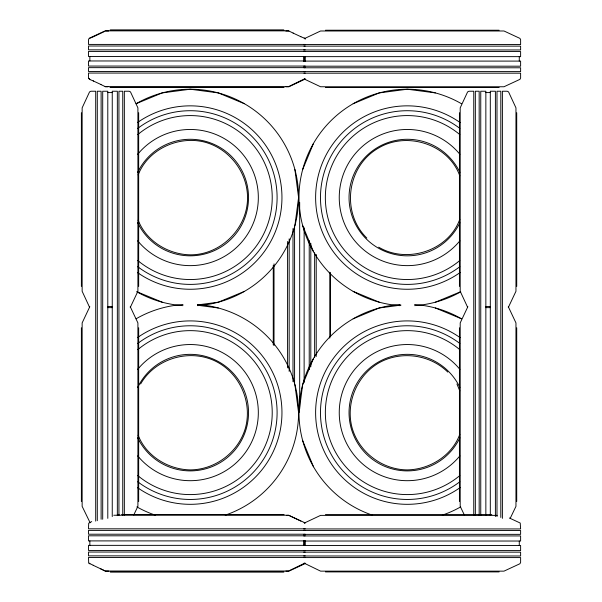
<?xml version="1.0" encoding="UTF-8"?>
<svg xmlns="http://www.w3.org/2000/svg" width="602" height="602" viewBox="0 0 602 602"><rect width="100%" height="100%" fill="white"/><g stroke="black" fill="none" stroke-linecap="round" stroke-linejoin="round"><path stroke-width="0.9" d="M294.897 225.592L298.584 197.554L294.897 169.516M298.991 412.618L302.678 384.573L313.499 358.446M138.144 174.956C148.047 149.168 178.726 135.217 205.079 142.222C229.505 148.912 247.392 172.232 247.535 197.554C247.723 228.211 220.911 255.03 190.255 254.834C168.206 254.428 146.173 241.063 138.144 220.151M302.678 169.516L313.499 143.389M459.793 219.286C448.475 250.763 407.095 264.112 378.681 247.166M459.793 434.351C451.989 455.706 429.693 469.5 407.321 469.899C381.999 469.756 358.679 451.861 351.989 427.443C345.578 402.941 356.82 375.791 378.681 363.006C400.684 350.469 429.82 354.307 447.828 372.111M133.742 514.988L137.903 506.335L137.903 322.92L130.243 306.681M510.248 518.277L515.959 506.335L515.959 322.92L508.299 306.681M305.003 78.629L288.554 86.62L105.139 86.62M305.003 563.02L288.554 571.012L105.139 571.012L100.602 568.785M140.642 383.971C155.805 357.325 192.437 347.512 218.895 363.006C240.755 375.791 251.997 402.941 245.586 427.443C238.889 451.861 215.576 469.756 190.255 469.899C168.206 469.485 146.173 456.128 138.144 435.208M89.803 306.681L82.143 322.92L82.143 506.335L90.134 522.777M130.243 307.502L137.903 291.27L137.903 107.856L130.491 91.903L129.114 91.233L124.343 91.233L124.343 515.297M467.859 306.681L460.199 322.92L460.199 506.335L464.36 514.988M508.299 307.502L515.959 291.27L515.959 107.856L508.555 91.903L507.17 91.233L502.399 91.233L502.399 518.367M304.349 38.648L320.58 30.988L503.994 30.988L519.947 38.4L520.617 39.777L520.617 44.548L303.717 44.548M305.169 79.088L288.93 86.756L285.807 86.756M304.349 523.04L320.58 515.38L497.199 515.38M104.763 31.357L94.394 36.316M304.89 563.728L288.93 571.14L285.807 571.14M89.886 38.242L93.573 36.707M91.715 521.573L88.69 523.236L88.509 528.812L305.184 528.812M353.156 103.732L379.283 92.911L407.321 89.224L435.359 92.911M244.42 291.376L218.293 302.196L197.486 304.936M353.156 318.797L379.283 307.976L400.992 305.116M435.359 302.196L460.643 291.722M110.008 30.1L283.685 30.1M110.384 30.228L284.061 30.228M325.449 30.228L499.126 30.228M105.516 30.988L108.646 30.988M285.807 30.988L288.93 30.988M305.184 44.42L88.509 44.42L88.509 39.649L89.186 38.272L105.139 30.86L288.554 30.86L293.467 33.215M305.184 46.015L88.509 46.015L88.509 49.831L305.184 49.831M303.95 46.143L520.617 46.143L520.617 49.958L303.717 49.958M305.184 51.418L88.509 51.418L88.509 56.513L305.184 56.513M303.95 51.554L520.617 51.554L520.617 56.641L303.717 56.641M305.184 60.968L88.509 60.968L88.509 66.062L305.184 66.062M303.717 61.095L520.617 61.095L520.617 66.19L303.717 66.19M305.184 67.65L88.509 67.65L88.509 71.472L305.184 71.472M303.95 67.785L520.617 67.785L520.617 71.6L303.717 71.6M305.184 73.06L88.509 73.06L88.562 78.245L89.886 79.502M303.95 73.188L520.617 73.188L520.617 77.967L519.947 79.344L503.994 86.756L320.58 86.756L304.349 79.088M107.863 86.756L105.516 86.756L100.602 84.4M110.008 87.38L283.685 87.38M110.384 87.516L284.061 87.516M325.449 87.516L499.126 87.516M107.796 92.573L112.25 92.573M485.852 92.573L490.306 92.573M107.796 306.553L112.25 306.553M485.852 306.553L490.306 306.553M107.796 307.637L112.25 307.637M485.852 307.637L490.306 307.637M117.307 514.484L119.038 514.484M121.642 514.484L283.685 514.484M133.983 514.62L155.625 514.62M225.163 514.62L284.061 514.62M325.449 514.62L491.826 514.62M113.763 515.244L288.554 515.244L304.89 522.784M286.59 515.38L288.93 515.38L300.88 521.091M303.717 528.94L520.617 528.94L520.226 523.04L509.352 517.991M305.184 530.4L88.509 530.4L88.509 534.215L305.184 534.215M303.717 530.528L520.617 530.528L520.617 534.35L303.717 534.35M305.184 535.81L88.509 535.81L88.509 540.905L305.184 540.905M303.717 535.938L520.617 535.938L520.617 541.032L303.717 541.032M305.184 545.359L88.509 545.359L88.509 550.446L305.184 550.446M303.717 545.487L520.617 545.487L520.617 550.582L303.717 550.582M305.184 552.042L88.509 552.042L88.509 555.857L305.184 555.857M303.717 552.169L520.617 552.169L520.617 555.985L303.717 555.985M305.184 557.452L88.509 557.452L88.69 563.02L93.573 565.428M303.717 557.58L520.617 557.58L520.617 562.351L519.947 563.728L503.994 571.14L320.58 571.14L304.13 563.148M108.646 571.14L105.516 571.14L93.19 565.293M110.008 571.772L283.685 571.772M110.384 571.9L284.061 571.9M325.449 571.9L499.126 571.9M197.486 305.237L218.293 307.976M244.42 103.732L218.293 92.911L190.255 89.224L162.216 92.911L136.082 103.732A108.337 108.337 0 0 1 293.896 166.009A108.337 108.337 0 0 1 197.539 305.643M435.359 307.976L461.486 318.797A108.337 108.337 0 0 0 414.605 304.529M353.156 291.376L379.283 302.196M136.925 291.722L162.216 302.196M300.503 36.572L304.567 38.242M93.573 81.037L89.51 79.374L88.938 78.38M293.091 33.087L300.88 36.707M93.19 80.909L100.985 84.528M304.183 38.107L305.38 38.979M304.183 522.498L305.003 523.236M89.886 563.893L89.073 563.148M304.507 38.272L305.003 38.852M366.821 238.061C340.679 212.491 346.82 165.881 378.681 147.949C407.095 130.995 448.475 144.345 459.793 175.822M467.611 307.231L460.199 291.27L460.199 107.856L467.611 91.903L468.988 91.233L473.759 91.233L473.759 515.297M89.547 307.231L82.143 291.27L82.143 107.856L89.547 91.903L90.925 91.233L95.703 91.233L95.703 521.114M456.933 383.971L459.793 390.879M302.678 225.592L313.499 251.719M302.678 440.656L313.499 466.783M294.897 384.573L298.584 412.618M519.278 56.641L519.278 61.095M519.278 541.032L519.278 545.487M516.719 112.725L516.719 286.401M516.719 327.789L516.719 501.466M500.811 517.464L500.811 91.233L496.989 91.233L496.989 516.561M495.401 516.561L495.401 91.233L490.306 91.233L490.306 515.297M485.852 515.297L485.852 91.233L480.757 91.233L480.757 515.297M479.169 515.297L479.169 91.233L475.347 91.233L475.347 515.297M459.439 112.725L459.439 286.401M459.439 327.789L459.439 501.466M330.543 272.668L330.543 336.744M329.783 272.187L329.783 338.091M316.223 254.405L316.223 356.482M314.635 252.817L314.635 357.415M310.813 243.328L310.813 366.761M309.225 240.665L309.225 369.56M305.297 56.641L305.297 61.095M305.297 541.032L305.297 545.487M304.213 56.641L304.213 61.095M304.213 541.032L304.213 545.487M304.13 227.661L304.13 382.646M303.837 56.513L303.837 60.968M303.837 540.905L303.837 545.359M299.676 202.34L299.676 408.916M294.581 225.848L294.581 383.587M292.993 228.564L292.993 381.713M289.171 238.791L289.171 371.434M287.583 241.485L287.583 367.86M274.023 263.894L274.023 345.465M273.263 265.384L273.263 344.938M138.663 112.725L138.663 286.401M138.663 327.789L138.663 501.466M122.748 515.297L122.748 91.233L118.933 91.233L118.933 515.297M117.345 515.658L117.345 91.233L112.25 91.233L112.25 516.561M107.796 518.367L107.796 91.233L102.701 91.233L102.701 519.27M101.113 519.27L101.113 91.233L97.291 91.233L97.291 520.707M89.856 56.513L89.856 60.968M89.856 540.905L89.856 545.359M81.383 112.725L81.383 286.401M81.383 327.789L81.383 501.466M460.703 291.827A108.337 108.337 0 0 1 414.605 305.643M400.037 305.643A108.337 108.337 0 0 1 303.679 166.009A108.337 108.337 0 0 1 461.486 103.732M460.161 272.51A91.707 91.707 0 0 1 338.881 258.589A91.707 91.707 0 0 1 338.881 136.519A91.707 91.707 0 0 1 460.161 122.597M459.823 266.724A86.838 86.838 0 0 1 343.193 256.113A86.838 86.838 0 0 1 343.193 139.002A86.838 86.838 0 0 1 459.823 128.384M459.785 260.538A81.97 81.97 0 0 1 347.632 253.735A81.97 81.97 0 0 1 347.632 141.372A81.97 81.97 0 0 1 459.785 134.57M459.868 240.845A68.079 68.079 0 0 1 360.756 247.211A68.079 68.079 0 0 1 360.756 147.896A68.079 68.079 0 0 1 459.868 154.27M459.875 222.74A58.281 58.281 0 0 1 371.013 243.14A58.281 58.281 0 0 1 371.013 151.967A58.281 58.281 0 0 1 459.875 172.368M460.703 506.884A108.337 108.337 0 0 1 442.335 515.139M372.314 515.139A108.337 108.337 0 0 1 400.037 304.529M460.161 487.567A91.707 91.707 0 0 1 338.881 473.654A91.707 91.707 0 0 1 338.881 351.576A91.707 91.707 0 0 1 460.161 337.662M459.823 481.788A86.838 86.838 0 0 1 343.193 471.17A86.838 86.838 0 0 1 343.193 354.059A86.838 86.838 0 0 1 459.823 343.441M459.785 475.595A81.97 81.97 0 0 1 347.632 468.792A81.97 81.97 0 0 1 347.632 356.437A81.97 81.97 0 0 1 459.785 349.634M459.868 455.902A68.079 68.079 0 0 1 360.756 462.276A68.079 68.079 0 0 1 360.756 362.961A68.079 68.079 0 0 1 459.868 369.327M459.875 437.797A58.281 58.281 0 0 1 371.013 458.205A58.281 58.281 0 0 1 371.013 367.024A58.281 58.281 0 0 1 459.875 387.432M182.97 305.643A108.337 108.337 0 0 1 136.872 291.827M137.414 122.597A91.707 91.707 0 0 1 258.694 136.519A91.707 91.707 0 0 1 258.694 258.589A91.707 91.707 0 0 1 137.414 272.51M137.753 128.384A86.838 86.838 0 0 1 254.383 139.002A86.838 86.838 0 0 1 254.383 256.113A86.838 86.838 0 0 1 137.753 266.724M137.79 134.57A81.97 81.97 0 0 1 249.943 141.372A81.97 81.97 0 0 1 249.943 253.735A81.97 81.97 0 0 1 137.79 260.538M137.707 154.27A68.079 68.079 0 0 1 236.819 147.896A68.079 68.079 0 0 1 236.819 247.211A68.079 68.079 0 0 1 137.707 240.845M137.7 172.368A58.281 58.281 0 0 1 226.555 151.967A58.281 58.281 0 0 1 226.555 243.14A58.281 58.281 0 0 1 137.7 222.74M197.539 304.529A108.337 108.337 0 0 1 225.261 515.139M155.241 515.139A108.337 108.337 0 0 1 136.872 506.884M136.082 318.797A108.337 108.337 0 0 1 182.97 304.529M137.414 337.662A91.707 91.707 0 0 1 258.694 351.576A91.707 91.707 0 0 1 258.694 473.654A91.707 91.707 0 0 1 137.414 487.567M137.753 343.441A86.838 86.838 0 0 1 254.383 354.059A86.838 86.838 0 0 1 254.383 471.17A86.838 86.838 0 0 1 137.753 481.788M137.79 349.634A81.97 81.97 0 0 1 249.943 356.437A81.97 81.97 0 0 1 249.943 468.792A81.97 81.97 0 0 1 137.79 475.595M137.707 369.327A68.079 68.079 0 0 1 236.819 362.961A68.079 68.079 0 0 1 236.819 462.276A68.079 68.079 0 0 1 137.707 455.902M137.7 387.432A58.281 58.281 0 0 1 226.555 367.024A58.281 58.281 0 0 1 226.555 458.205A58.281 58.281 0 0 1 137.7 437.797"/></g></svg>
